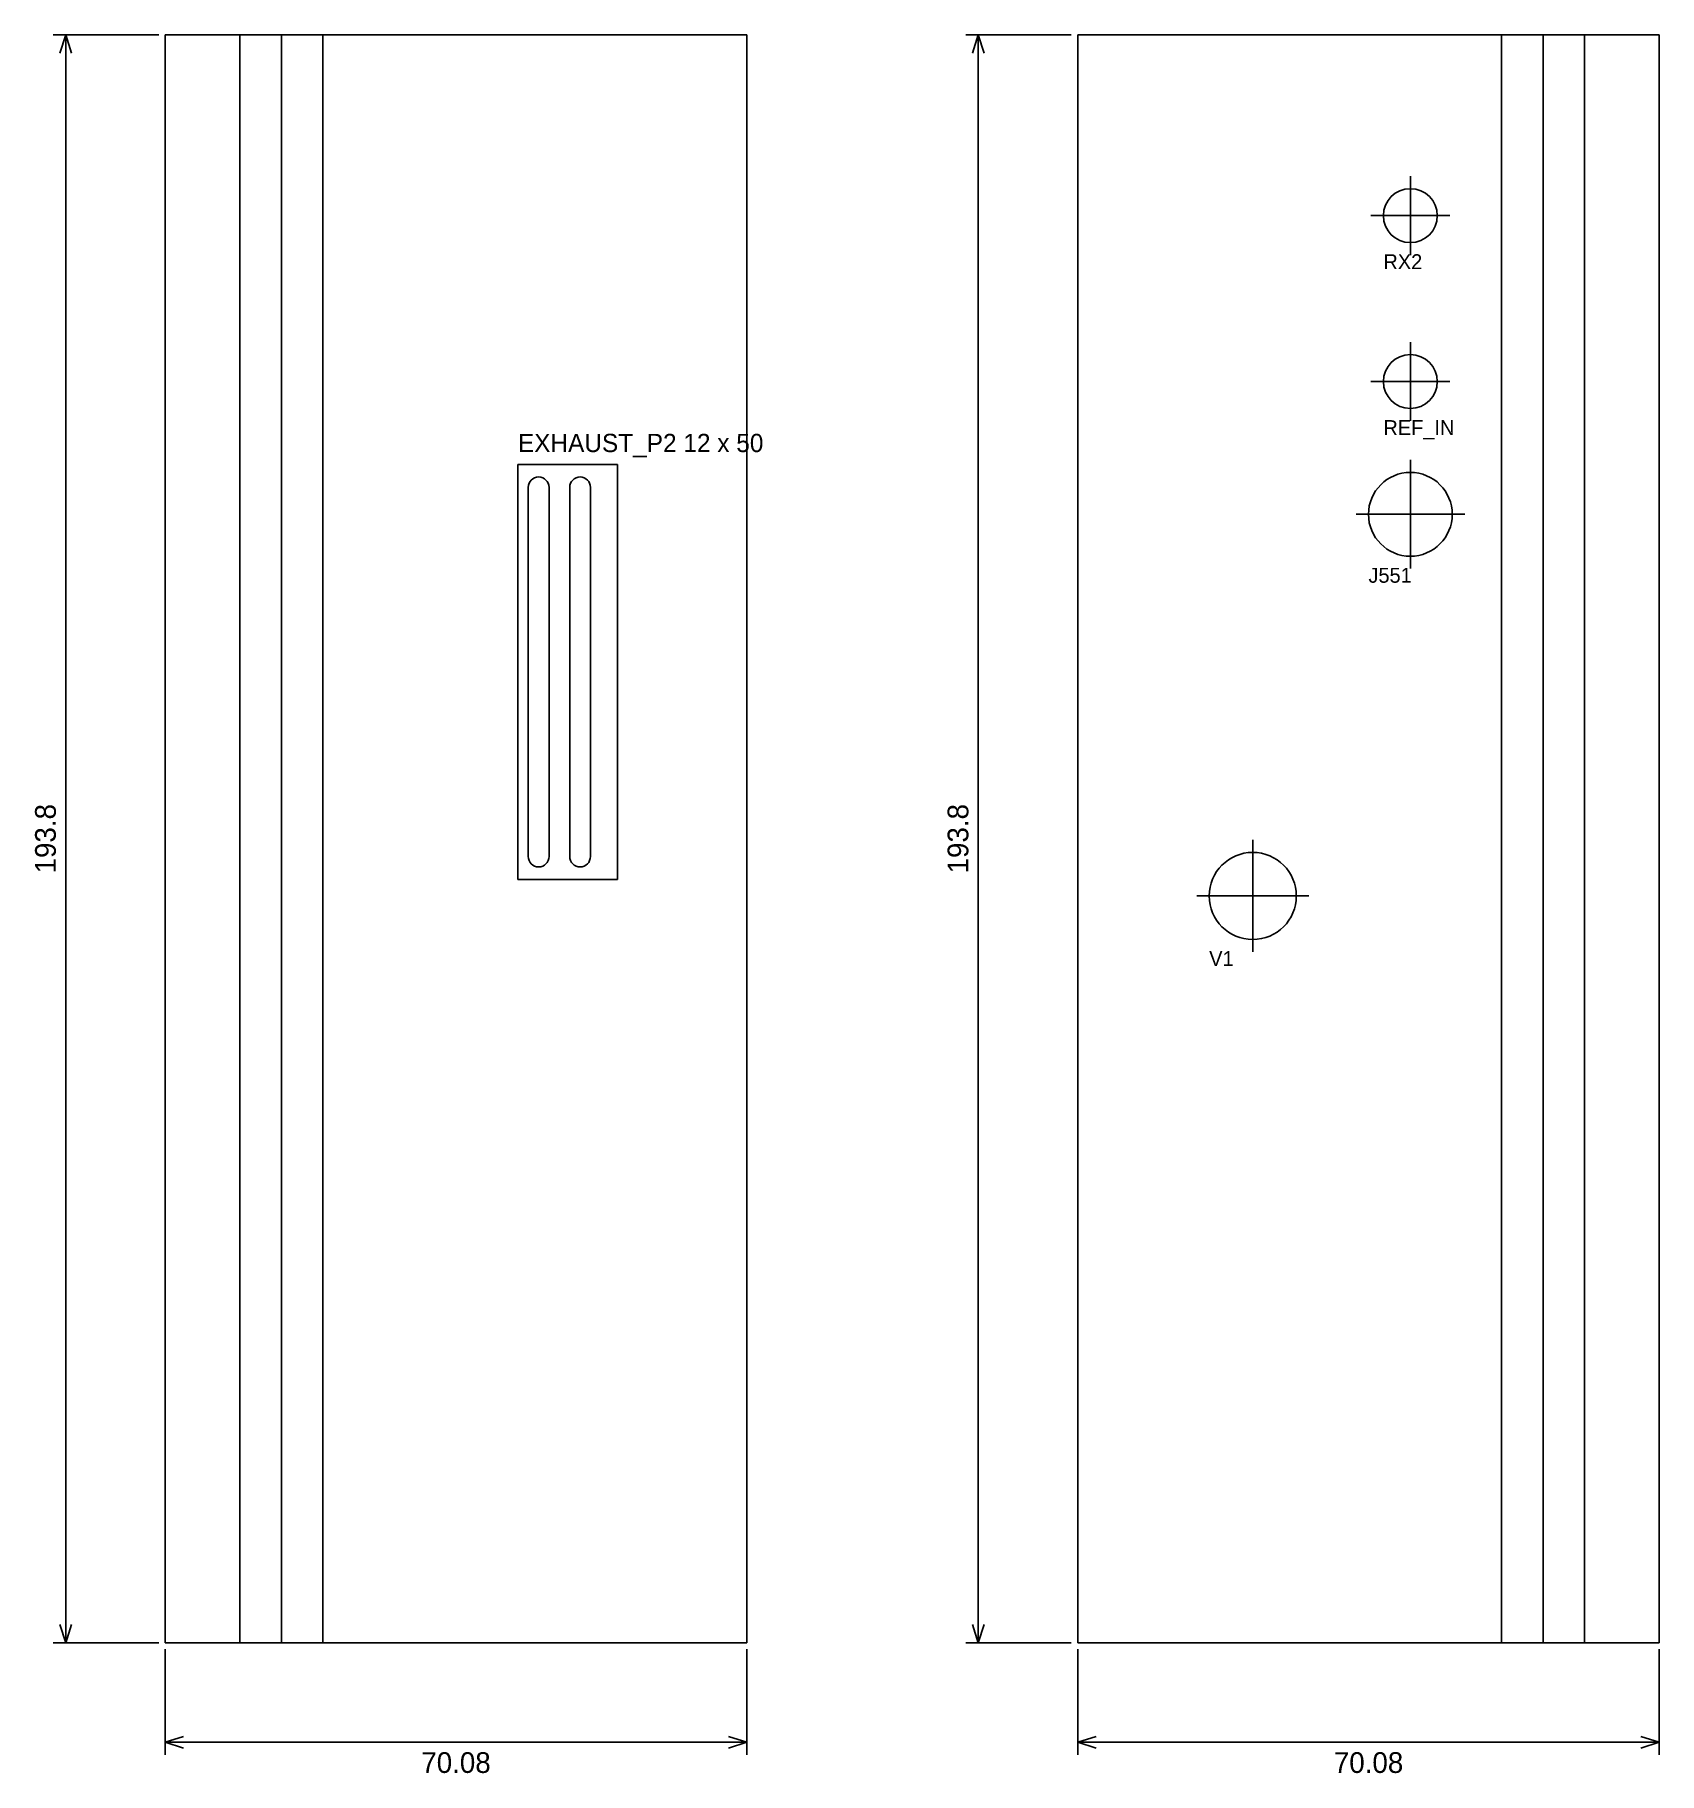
# Model space of a CAD drawing. Extents: x -16 to 180, y 4 to 214.
import ezdxf
from ezdxf.enums import TextEntityAlignment as Align

# ---------------------------------------------------------------- set-up
doc = ezdxf.new("R2010")
doc.units = 0
for name, color, linetype in [('BEND', 5, 'CONTINUOUS'), ('CENTER', 3, 'CONTINUOUS'), ('CUT', 7, 'CONTINUOUS'), ('DIM', 4, 'CONTINUOUS'), ('HIDDEN', 8, 'CONTINUOUS'), ('HOLE', 1, 'CONTINUOUS'), ('TEXT', 7, 'CONTINUOUS')]:
    doc.layers.add(name, color=color, linetype=linetype)

msp = doc.modelspace()

# ---------------------------------------------------------------- linework, layer by layer
at = {"layer": 'BEND'}
for p, q in [((14, 20), (14, 213.8)), ((166.08, 20), (166.08, 213.8))]:
    msp.add_line(p, q, dxfattribs=at)
at = {"layer": 'CENTER'}
for p, q in [((150.08, 187.25), (150.08, 196.75)), ((145.33, 192), (154.83, 192)), ((150.08, 167.25), (150.08, 176.75)), ((145.33, 172), (154.83, 172)), ((150.08, 149.45), (150.08, 162.55)), ((143.53, 156), (156.63, 156)), ((131.08, 103.25), (131.08, 116.75)), ((124.33, 110), (137.83, 110))]:
    msp.add_line(p, q, dxfattribs=at)
at = {"layer": 'CUT'}
for p, q in [((70.08, 213.8), (0, 213.8)), ((0, 213.8), (0, 20)), ((70.08, 20), (70.08, 213.8)), ((180.08, 213.8), (110, 213.8)), ((110, 213.8), (110, 20)), ((180.08, 20), (180.08, 213.8)), ((43.75, 159.25), (43.75, 114.75)), ((45, 160.5), (45, 160.5)), ((46.25, 114.75), (46.25, 159.25)), ((48.75, 159.25), (48.75, 114.75)), ((50, 160.5), (50, 160.5)), ((51.25, 114.75), (51.25, 159.25)), ((45, 113.5), (45, 113.5)), ((50, 113.5), (50, 113.5)), ((0, 20), (70.08, 20)), ((110, 20), (180.08, 20))]:
    msp.add_line(p, q, dxfattribs=at)
for centre, start, end in [((45, 159.25), 90, 180), ((45, 159.25), 0, 90), ((50, 159.25), 90, 180), ((50, 159.25), 0, 90), ((45, 114.75), 180, 270), ((45, 114.75), 270, 360), ((50, 114.75), 180, 270), ((50, 114.75), 270, 360)]:
    msp.add_arc(centre, 1.25, start, end, dxfattribs=at)
at = {"layer": 'DIM'}
for p, q in [((-0.8, 213.8), (-13.5, 213.8)), ((-12, 213.8), (-12.7, 211.6)), ((-12, 20), (-12, 213.8)), ((-12, 213.8), (-11.3, 211.6)), ((109.2, 213.8), (96.5, 213.8)), ((98, 213.8), (97.3, 211.6)), ((98, 20), (98, 213.8)), ((98, 213.8), (98.7, 211.6)), ((-12, 20), (-12.7, 22.2)), ((-12, 20), (-11.3, 22.2)), ((98, 20), (97.3, 22.2)), ((98, 20), (98.7, 22.2)), ((-0.8, 20), (-13.5, 20)), ((0, 19.2), (0, 6.5)), ((70.08, 19.2), (70.08, 6.5)), ((109.2, 20), (96.5, 20)), ((110, 19.2), (110, 6.5)), ((180.08, 19.2), (180.08, 6.5)), ((0, 8), (2.2, 8.7)), ((70.08, 8), (67.88, 8.7)), ((110, 8), (112.2, 8.7)), ((180.08, 8), (177.88, 8.7)), ((0, 8), (70.08, 8)), ((0, 8), (2.2, 7.3)), ((70.08, 8), (67.88, 7.3)), ((110, 8), (180.08, 8)), ((110, 8), (112.2, 7.3)), ((180.08, 8), (177.88, 7.3))]:
    msp.add_line(p, q, dxfattribs=at)
at = {"layer": 'HIDDEN'}
for p, q in [((9, 20), (9, 213.8)), ((19, 20), (19, 213.8)), ((161.08, 20), (161.08, 213.8)), ((171.08, 20), (171.08, 213.8)), ((54.5, 162), (42.5, 162)), ((42.5, 162), (42.5, 112)), ((54.5, 112), (54.5, 162)), ((42.5, 112), (54.5, 112))]:
    msp.add_line(p, q, dxfattribs=at)
at = {"layer": 'HOLE'}
for centre, radius in [((150.08, 192), 3.25), ((150.08, 172), 3.25), ((150.08, 156), 5.05), ((131.08, 110), 5.25)]:
    msp.add_circle(centre, radius, dxfattribs=at)

# ---------------------------------------------------------------- texts
at = {"layer": 'DIM'}
for p in [(-13.2, 116.9), (96.8, 116.9)]:
    msp.add_text('193.8', height=2.5, rotation=90, dxfattribs=at).set_placement(p, align=Align.CENTER)
for p in [(35.04, 4.3), (145.04, 4.3)]:
    msp.add_text('70.08', height=2.5, dxfattribs=at).set_placement(p, align=Align.CENTER)
at = {"layer": 'TEXT'}
for s, height, p in [('RX2', 1.8, (146.83, 185.55)), ('EXHAUST_P2 12 x 50', 2.2, (42.5, 163.5)), ('REF_IN', 1.8, (146.83, 165.55)), ('J551', 1.8, (145.03, 147.75)), ('V1', 1.8, (125.83, 101.55))]:
    msp.add_text(s, height=height, dxfattribs=at).set_placement(p)

doc.saveas('drawing.dxf')
